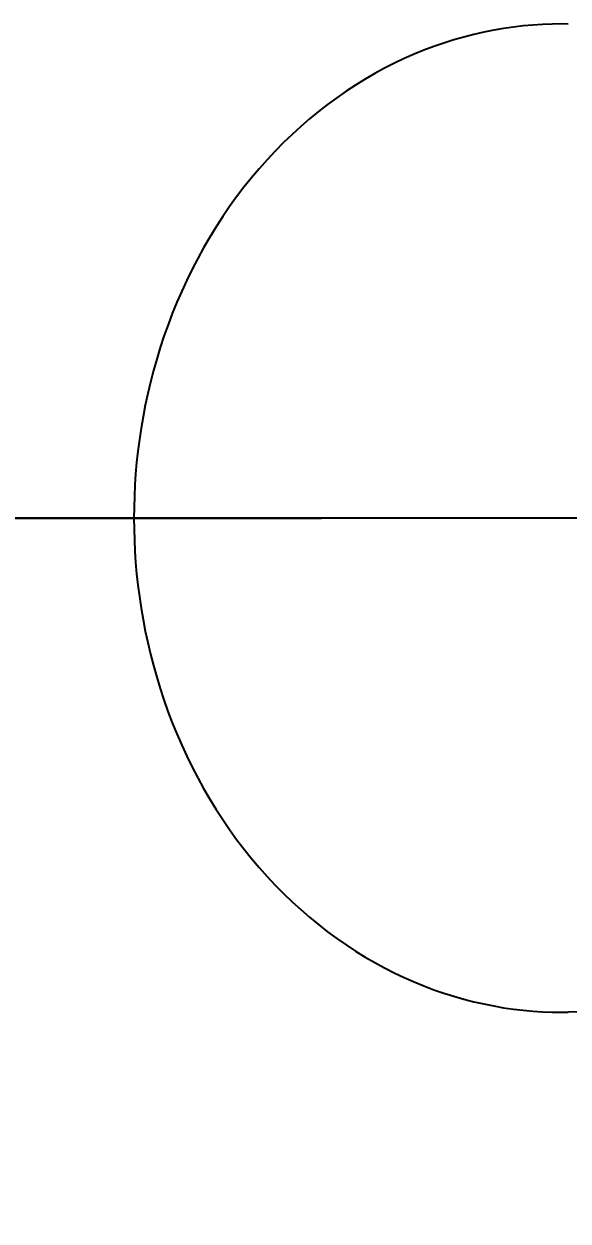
# Model space of a CAD drawing. Header units: metres. Extents: x 198 to 412, y -54 to 17.
# Drawn here: x 251.9226 to 251.9526, y 12.6261 to 12.6921 of the extents above; entities that cross this region are included whole.
import ezdxf

# ---------------------------------------------------------------- set-up
doc = ezdxf.new("R2010")
doc.units = ezdxf.units.M
doc.header["$LTSCALE"] = 10
for name, color, linetype in [('02', 2, 'Continuous'), ('TCOTA', 1, 'Continuous'), ('TM-REVEST', 252, 'Continuous')]:
    doc.layers.add(name, color=color, linetype=linetype)
doc.styles.add('ARIAL', font='arial.ttf')
doc.dimstyles.new('ST-COTA-25', dxfattribs={"dimscale": 0.25, "dimtxt": 0.18, "dimasz": 0.1, "dimexe": 0.18, "dimexo": 0.0625, "dimgap": 0.09, "dimtad": 1, "dimzin": 4, "dimdsep": 46, "dimtxsty": 'ARIAL', "dimblk1": 'COTA_N', "dimblk2": 'COTA_N', "dimsah": 1, "dimcen": 0.09, "dimclrd": 8, "dimclre": 8, "dimclrt": 1, "dimadec": 0, "dimazin": 0, "dimtfac": 1, "dimtix": 1, "dimtmove": 0, "dimatfit": 3, "dimldrblk": 'COTA_N', "dimfxl": 0.18, "dimtolj": 1, "dimtzin": 0, "dimarcsym": 0})

# ---------------------------------------------------------------- blocks, each defined once
blk = doc.blocks.new('A$C4ADF6893')
for p, q in [((0.026703, -0.171871), (0.027247, -0.203008)), ((-0.027247, -0.203008), (-0.02725, -0.203365)), ((0.02725, -0.203365), (0.027247, -0.203008)), ((-0.02725, -0.203365), (-0.027243, -0.203889)), ((-0.027243, -0.203889), (-0.027223, -0.204417)), ((0.027223, -0.204417), (0.027243, -0.203889)), ((0.027243, -0.203889), (0.02725, -0.203365)), ((-0.027223, -0.204417), (-0.027189, -0.204949)), ((0.027189, -0.204949), (0.027223, -0.204417)), ((-0.027189, -0.204949), (-0.02714, -0.205486)), ((0.02714, -0.205486), (0.027189, -0.204949)), ((-0.02714, -0.205486), (-0.027076, -0.206025)), ((0.027076, -0.206025), (0.02714, -0.205486)), ((-0.027076, -0.206025), (-0.026998, -0.206567)), ((-0.026998, -0.206567), (-0.026904, -0.207112)), ((0.026904, -0.207112), (0.026998, -0.206567)), ((0.026998, -0.206567), (0.027076, -0.206025)), ((-0.026904, -0.207112), (-0.026795, -0.20766)), ((0.026795, -0.20766), (0.026904, -0.207112)), ((-0.026795, -0.20766), (-0.02667, -0.208208)), ((0.02667, -0.208208), (0.026795, -0.20766)), ((-0.02667, -0.208208), (-0.026529, -0.208758)), ((0.026529, -0.208758), (0.02667, -0.208208)), ((-0.026529, -0.208758), (-0.026372, -0.209309)), ((0.026372, -0.209309), (0.026529, -0.208758)), ((-0.026372, -0.209309), (-0.026198, -0.209859)), ((-0.026198, -0.209859), (-0.026008, -0.210409)), ((0.026008, -0.210409), (0.026198, -0.209859)), ((0.026198, -0.209859), (0.026372, -0.209309)), ((-0.026008, -0.210409), (-0.025801, -0.210959)), ((0.025801, -0.210959), (0.026008, -0.210409)), ((-0.025801, -0.210959), (-0.025577, -0.211507)), ((0.025577, -0.211507), (0.025801, -0.210959)), ((-0.025577, -0.211507), (-0.025337, -0.212053)), ((0.025337, -0.212053), (0.025577, -0.211507)), ((-0.025337, -0.212053), (-0.025079, -0.212596)), ((0.025079, -0.212596), (0.025337, -0.212053)), ((-0.025079, -0.212596), (-0.024805, -0.213136)), ((-0.024805, -0.213136), (-0.024514, -0.213673)), ((0.024514, -0.213673), (0.024805, -0.213136)), ((0.024805, -0.213136), (0.025079, -0.212596)), ((-0.024514, -0.213673), (-0.024206, -0.214205)), ((0.024206, -0.214205), (0.024514, -0.213673)), ((-0.024206, -0.214205), (-0.023881, -0.214733)), ((0.023881, -0.214733), (0.024206, -0.214205)), ((-0.023881, -0.214733), (-0.02354, -0.215255)), ((0.02354, -0.215255), (0.023881, -0.214733)), ((-0.02354, -0.215255), (-0.023182, -0.215771)), ((-0.023182, -0.215771), (-0.022808, -0.21628)), ((0.022808, -0.21628), (0.023182, -0.215771)), ((0.023182, -0.215771), (0.02354, -0.215255)), ((-0.022808, -0.21628), (-0.022418, -0.216783)), ((0.022418, -0.216783), (0.022808, -0.21628)), ((-0.022418, -0.216783), (-0.022013, -0.217277)), ((0.022013, -0.217277), (0.022418, -0.216783)), ((-0.022013, -0.217277), (-0.021592, -0.217764)), ((-0.021592, -0.217764), (-0.021156, -0.218241)), ((0.021156, -0.218241), (0.021592, -0.217764)), ((0.021592, -0.217764), (0.022013, -0.217277)), ((-0.021156, -0.218241), (-0.020705, -0.21871)), ((0.020705, -0.21871), (0.021156, -0.218241)), ((-0.020705, -0.21871), (-0.02024, -0.219168)), ((-0.02024, -0.219168), (-0.019761, -0.219617)), ((0.019761, -0.219617), (0.02024, -0.219168)), ((0.02024, -0.219168), (0.020705, -0.21871)), ((-0.019761, -0.219617), (-0.019269, -0.220054)), ((0.019269, -0.220054), (0.019761, -0.219617)), ((-0.019269, -0.220054), (-0.018763, -0.220481)), ((-0.018763, -0.220481), (-0.018246, -0.220896)), ((0.018246, -0.220896), (0.018763, -0.220481)), ((0.018763, -0.220481), (0.019269, -0.220054)), ((-0.018246, -0.220896), (-0.017716, -0.221298)), ((0.017716, -0.221298), (0.018246, -0.220896)), ((-0.017716, -0.221298), (-0.017176, -0.221689)), ((-0.017176, -0.221689), (-0.016624, -0.222066)), ((0.016624, -0.222066), (0.017176, -0.221689)), ((0.017176, -0.221689), (0.017716, -0.221298)), ((-0.016624, -0.222066), (-0.016063, -0.222431)), ((-0.016063, -0.222431), (-0.015491, -0.222782)), ((0.015491, -0.222782), (0.016063, -0.222431)), ((0.016063, -0.222431), (0.016624, -0.222066)), ((-0.015491, -0.222782), (-0.014911, -0.22312)), ((-0.014911, -0.22312), (-0.014323, -0.223444)), ((0.014323, -0.223444), (0.014911, -0.22312)), ((0.014911, -0.22312), (0.015491, -0.222782)), ((-0.014323, -0.223444), (-0.013727, -0.223754)), ((-0.013727, -0.223754), (-0.013125, -0.224049)), ((0.013125, -0.224049), (0.013727, -0.223754)), ((0.013727, -0.223754), (0.014323, -0.223444)), ((-0.013125, -0.224049), (-0.012516, -0.224331)), ((-0.012516, -0.224331), (-0.011901, -0.224597)), ((0.011901, -0.224597), (0.012516, -0.224331)), ((0.012516, -0.224331), (0.013125, -0.224049)), ((-0.011901, -0.224597), (-0.011282, -0.22485)), ((-0.011282, -0.22485), (-0.010658, -0.225087)), ((-0.010658, -0.225087), (-0.010031, -0.22531)), ((0.010031, -0.22531), (0.010658, -0.225087)), ((0.010658, -0.225087), (0.011282, -0.22485)), ((0.011282, -0.22485), (0.011901, -0.224597)), ((-0.010031, -0.22531), (-0.0094, -0.225519)), ((-0.0094, -0.225519), (-0.008768, -0.225712)), ((-0.008768, -0.225712), (-0.008133, -0.225892)), ((0.008133, -0.225892), (0.008768, -0.225712)), ((0.008768, -0.225712), (0.0094, -0.225519)), ((0.0094, -0.225519), (0.010031, -0.22531)), ((-0.008133, -0.225892), (-0.007498, -0.226056)), ((-0.007498, -0.226056), (-0.006862, -0.226207)), ((-0.006862, -0.226207), (-0.006227, -0.226343)), ((-0.006227, -0.226343), (-0.005592, -0.226465)), ((0.005592, -0.226465), (0.006227, -0.226343)), ((0.006227, -0.226343), (0.006862, -0.226207)), ((0.006862, -0.226207), (0.007498, -0.226056)), ((0.007498, -0.226056), (0.008133, -0.225892)), ((-0.005592, -0.226465), (-0.004958, -0.226573)), ((-0.004958, -0.226573), (-0.004327, -0.226668)), ((-0.004327, -0.226668), (-0.003698, -0.226749)), ((-0.003698, -0.226749), (-0.003071, -0.226817)), ((-0.003071, -0.226817), (-0.002449, -0.226872)), ((-0.002449, -0.226872), (-0.00183, -0.226914)), ((-0.00183, -0.226914), (-0.001215, -0.226944)), ((-0.001215, -0.226944), (-0.000605, -0.226962)), ((-0.000605, -0.226962), (0, -0.226967)), ((0, -0.226967), (0.000605, -0.226962)), ((0.000605, -0.226962), (0.001215, -0.226944)), ((0.001215, -0.226944), (0.00183, -0.226914)), ((0.00183, -0.226914), (0.002449, -0.226872)), ((0.002449, -0.226872), (0.003071, -0.226817)), ((0.003071, -0.226817), (0.003698, -0.226749)), ((0.003698, -0.226749), (0.004327, -0.226668)), ((0.004327, -0.226668), (0.004958, -0.226573)), ((0.004958, -0.226573), (0.005592, -0.226465))]:
    blk.add_line(p, q)
blk = doc.blocks.new('COTA_N')
for p, q in [((0, 0.5), (0, -0.5)), ((-1, 0), (0, 0))]:
    blk.add_line(p, q)
at = {"color": 3, "const_width": 0.065}
blk.add_lwpolyline([(0.1414, 0.1414), (0.2828, 0.2828), (0, 0), (-0.1414, -0.1414), (-0.2828, -0.2828)], dxfattribs=at)
blk = doc.blocks.new('*D342')
at = {"layer": 'Defpoints', "color": 0, "transparency": 16777216}
for p in [(251.893996, 12.664888), (251.893996, 12.664888), (251.893996, 12.277395)]:
    blk.add_point(p, dxfattribs=at)
at = {"layer": 'TCOTA', "color": 8, "lineweight": -2, "transparency": 16777216}
for p, q in [((251.909621, 12.664888), (251.938996, 12.664888)), ((251.893996, 12.302395), (251.893996, 12.639888)), ((251.909621, 12.277395), (251.938996, 12.277395))]:
    blk.add_line(p, q, dxfattribs=at)
at = {"layer": 'TCOTA', "color": 8, "lineweight": -2, "transparency": 16777216, "xscale": 0.025, "yscale": 0.025, "zscale": 0.025}
for p, rotation in [((251.893996, 12.664888), 90), ((251.893996, 12.277395), 270)]:
    blk.add_blockref('COTA_N', p, dxfattribs=dict(at, rotation=rotation))
at = {"layer": 'TCOTA', "color": 1, "transparency": 16777216, "insert": (251.848505, 12.471142), "char_height": 0.045, "attachment_point": 5, "rotation": 90, "style": 'ARIAL'}
blk.add_mtext('\\A1;.39', dxfattribs=at)

msp = doc.modelspace()

# ---------------------------------------------------------------- linework, layer by layer
at = {"layer": 'TM-REVEST'}
msp.add_line((252.155566, 12.664888), (251.081549, 12.664888), dxfattribs=at)

# ---------------------------------------------------------------- block references
at = {"layer": '02', "rotation": 269.9994161379321}
msp.add_blockref('A$C4ADF6893', (252.155606, 12.664888), dxfattribs=at)

# ---------------------------------------------------------------- dimensions: what is measured, and where the dimension line sits
at = {"layer": 'TCOTA'}
dim = msp.add_linear_dim(base=(251.893996, 12.664888), p1=(251.893996, 12.277395), p2=(251.893996, 12.664888), angle=90, dimstyle='ST-COTA-25', dxfattribs=at)
dim.commit()
dim.dimension.update_dxf_attribs({"geometry": '*D342', "text_midpoint": (251.848505, 12.471142)})

doc.saveas('drawing.dxf')
